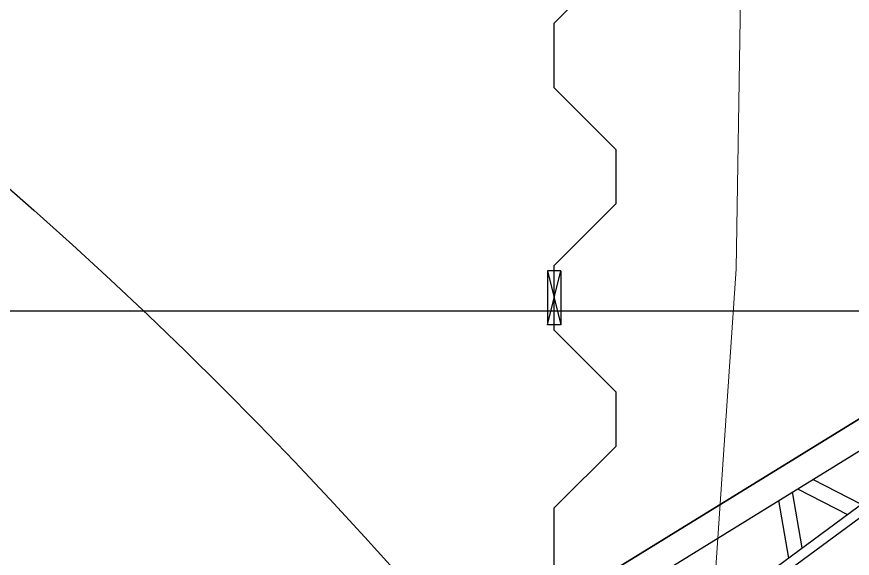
# Model space of a CAD drawing. Header units: millimetres. Extents: x -2078669 to -1085629, y -5987148 to 310365.
# Drawn here: x -1696323 to -1693223, y -2239769 to -2237759 of the extents above; entities that cross this region are included whole.
import ezdxf

# ---------------------------------------------------------------- set-up
doc = ezdxf.new("R2010")
doc.units = ezdxf.units.MM
doc.header["$LTSCALE"] = 500
for name, color, linetype, lineweight in [('D-BGD', 7, 'Continuous', 13), ('D-BYP-STR2', 6, 'Continuous', 25), ('D-BYP-STR4', 6, 'Continuous', 25), ('D-BYP-STR8', 5, 'Continuous', 25), ('D-BYP-STRB', 5, 'Continuous', 25)]:
    doc.layers.add(name, color=color, linetype=linetype, lineweight=lineweight)

# ---------------------------------------------------------------- blocks, each defined once
blk = doc.blocks.new('河川平面')
at = {"layer": 'D-BGD', "linetype": 'Continuous', "elevation": 364000, "flags": 128}
blk.add_lwpolyline([(1623796, -2818517.5), (1624032.4, -2810240.3), (1624125.5, -2807467.8), (1624236.4, -2805488.9), (1624243.5, -2803817), (1623725.1, -2802292.9), (1620285.2, -2795693.8), (1618028.6, -2791811.8), (1617489.5, -2790721), (1616969, -2789308.8), (1616837, -2787094.5), (1617312.2, -2780195.6), (1617397.4, -2774675.7), (1617445.6, -2771178.6), (1617613.6, -2759007.2), (1617664, -2755279.4), (1617386.8, -2752524.9), (1616960.5, -2744706.4), (1616413.9, -2735864.9), (1615549.2, -2723449.4), (1615306.5, -2713395), (1614940.7, -2697350.3), (1614969.3, -2677392.8)], dxfattribs=at)

msp = doc.modelspace()

# ---------------------------------------------------------------- linework, layer by layer
at = {"layer": 'D-BYP-STR2'}
msp.add_line((-1691814.5, -2238852.7), (-1699314.8, -2238852.7), dxfattribs=at)
at = {"layer": 'D-BYP-STR4', "ltscale": 0.2}
for points in [[(-1694099.5, -2240152.7), (-1694099.5, -2240052.7), (-1694329.5, -2239822.7), (-1694329.5, -2239582.7), (-1694099.5, -2239352.7), (-1694099.5, -2239252.7), (-1694099.5, -2239152.7), (-1694329.5, -2238922.7), (-1694329.5, -2238682.7), (-1694099.5, -2238452.7), (-1694099.5, -2238352.7), (-1694099.5, -2238252.7), (-1694329.5, -2238022.7), (-1694329.5, -2237782.7), (-1694099.5, -2237552.7)], [(-1694354.5, -2238702.7), (-1694354.5, -2238902.7)], [(-1694304.5, -2238702.7), (-1694304.5, -2238902.7)]]:
    msp.add_lwpolyline(points, dxfattribs=at)
msp.add_lwpolyline([(-1694304.5, -2238702.7), (-1694354.5, -2238702.7), (-1694304.5, -2238902.7), (-1694354.5, -2238902.7)], close=True, dxfattribs=at)
at = {"layer": 'D-BYP-STR8'}
msp.add_circle((-1706874.7, -2250449), 16000, dxfattribs=at)
at = {"layer": 'D-BYP-STRB', "linetype": 'Continuous'}
for p, q in [((-1690890.3, -2237829.6), (-1694848, -2240268.5)), ((-1694848, -2240268.5), (-1690890.3, -2237829.6)), ((-1691163, -2238074.6), (-1694834.1, -2240782.4)), ((-1694813.1, -2240811), (-1691141.9, -2238103.1)), ((-1694787.5, -2240350.5), (-1691512.6, -2238332.5)), ((-1693189.6, -2239569.4), (-1693370, -2239477)), ((-1693408.6, -2239730.9), (-1693444.7, -2239522.9)), ((-1693426.7, -2239512), (-1693240.8, -2239607.2)), ((-1693496.9, -2239555.2), (-1693459.9, -2239768.8))]:
    msp.add_line(p, q, dxfattribs=at)

# ---------------------------------------------------------------- block references
at = {"layer": 'D-BGD'}
msp.add_blockref('河川平面', (-3310965.8, 541500.2), dxfattribs=at)

doc.saveas('drawing.dxf')
